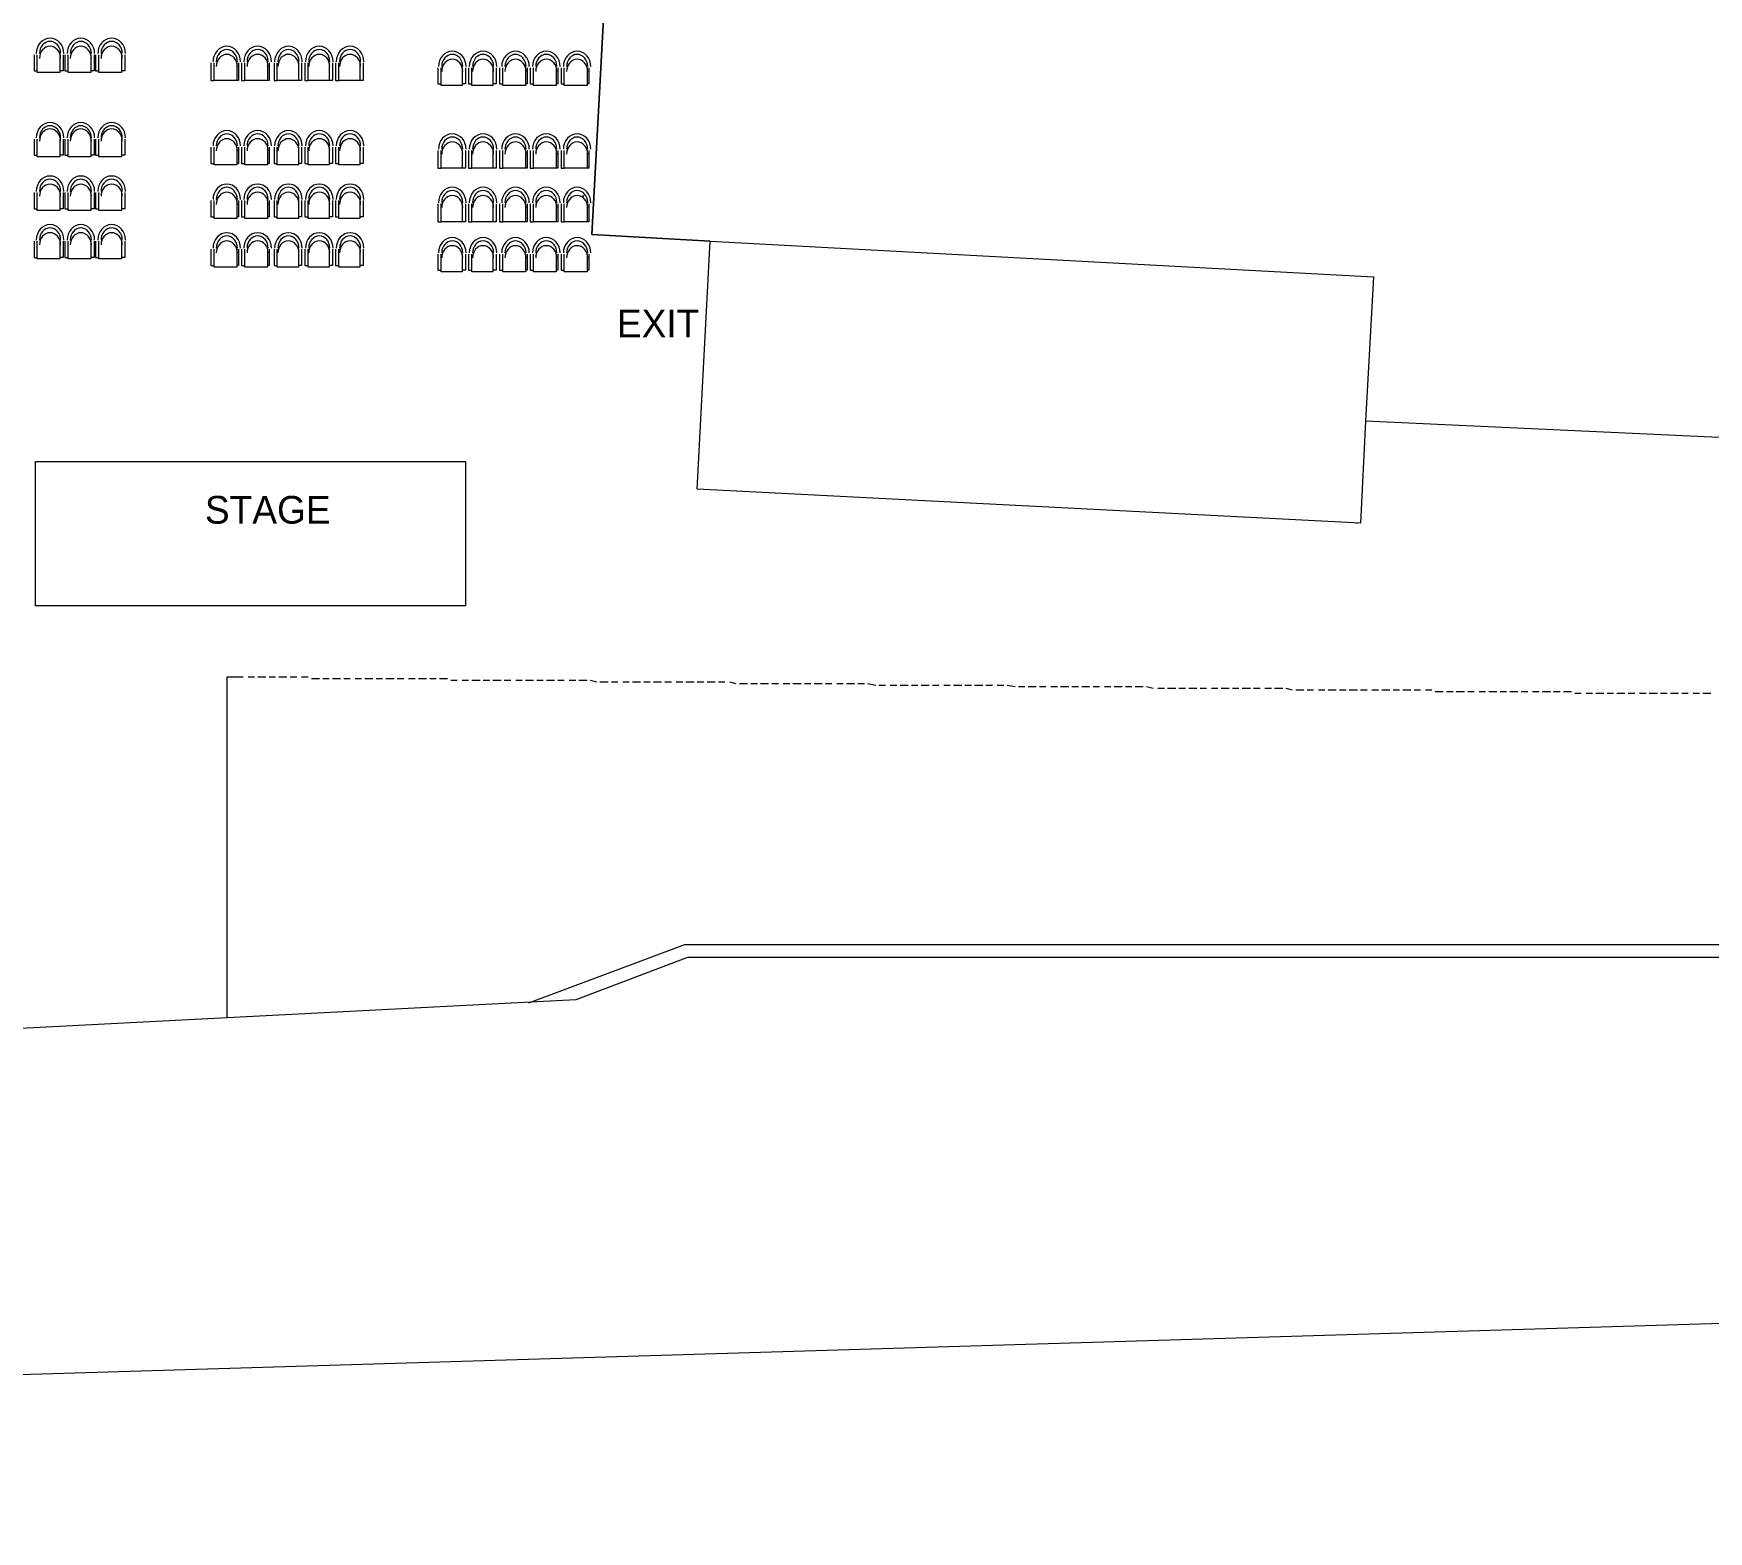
# Model space of a CAD drawing. Header units: inches. Extents: x 1969 to 240164, y 1364 to 46451.
# Drawn here: x 32435 to 35956, y 15118 to 18268 of the extents above; entities that cross this region are included whole.
import ezdxf

# ---------------------------------------------------------------- set-up
doc = ezdxf.new("R2010")
doc.units = ezdxf.units.IN
doc.header["$MEASUREMENT"] = 0
for name, color, linetype in [('PDF_0', 7, 'Continuous'), ('PDF_BOUNDARY', 7, 'Continuous'), ('PDF_earth cutting area', 7, 'Continuous'), ('PDF_HAT', 7, 'Continuous'), ('PDF_Lines', 7, 'Continuous'), ('PDF_RETAINING WALL', 7, 'Continuous'), ('PDF_ROAD', 7, 'Continuous'), ('PDF_TEXT', 7, 'Continuous'), ('PDF_TEXT2', 7, 'Continuous'), ('PDF_TXT', 7, 'Continuous')]:
    doc.layers.add(name, color=color, linetype=linetype)
doc.styles.add('PDF Century Gothic', font='GOTHIC.TTF')

msp = doc.modelspace()

# ---------------------------------------------------------------- linework, layer by layer
at = {"layer": 'PDF_0', "lineweight": 0}
for points in [[(32436.2, 18223), (32436.2, 18188.9), (32443, 18188.9)], [(32490.7, 18223), (32490.7, 18185.5), (32443, 18185.5), (32443, 18223)], [(32497.5, 18223), (32497.5, 18188.9), (32490.7, 18188.9)], [(32500.9, 18223), (32500.9, 18188.9), (32507.8, 18188.9)], [(32555.5, 18223), (32555.5, 18185.5), (32507.8, 18185.5), (32507.8, 18223)], [(32562.3, 18223), (32562.3, 18188.9), (32555.5, 18188.9)], [(32565.7, 18223), (32565.7, 18188.9), (32572.5, 18188.9)], [(32620.2, 18223), (32620.2, 18185.5), (32572.5, 18185.5), (32572.5, 18223)], [(32627.1, 18223), (32627.1, 18188.9), (32620.2, 18188.9)], [(32807.7, 18206), (32807.7, 18168.5), (32814.5, 18168.5)], [(32862.3, 18206), (32862.3, 18168.5), (32814.5, 18168.5), (32814.5, 18206)], [(32865.7, 18206), (32865.7, 18168.5), (32862.3, 18168.5)], [(32872.5, 18206), (32872.5, 18168.5), (32879.3, 18168.5)], [(32927, 18206), (32927, 18168.5), (32879.3, 18168.5), (32879.3, 18206)], [(32930.4, 18206), (32930.4, 18168.5), (32927, 18168.5)], [(32940.7, 18206), (32940.7, 18168.5), (32947.5, 18168.5)], [(32991.8, 18206), (32991.8, 18168.5), (32947.5, 18168.5), (32947.5, 18206)], [(32998.6, 18206), (32998.6, 18168.5), (32991.8, 18168.5)], [(33005.4, 18206), (33005.4, 18168.5), (33012.2, 18168.5)], [(33056.6, 18206), (33056.6, 18168.5), (33012.2, 18168.5), (33012.2, 18206)], [(33063.4, 18206), (33063.4, 18168.5), (33056.6, 18168.5)], [(33070.2, 18206), (33070.2, 18168.5), (33077, 18168.5)], [(33121.3, 18206), (33121.3, 18168.5), (33077, 18168.5), (33077, 18206)], [(33128.1, 18206), (33128.1, 18168.5), (33121.3, 18168.5)], [(33284.9, 18195.8), (33284.9, 18161.7), (33291.8, 18161.7)], [(33336.1, 18195.8), (33336.1, 18158.3), (33291.8, 18158.3), (33291.8, 18195.8)], [(33342.9, 18195.8), (33342.9, 18161.7), (33336.1, 18161.7)], [(33349.7, 18195.8), (33349.7, 18161.7), (33356.5, 18161.7)], [(33400.8, 18195.8), (33400.8, 18158.3), (33356.5, 18158.3), (33356.5, 18195.8)], [(33407.7, 18195.8), (33407.7, 18161.7), (33400.8, 18161.7)], [(33414.5, 18195.8), (33414.5, 18161.7), (33421.3, 18161.7)], [(33469, 18195.8), (33469, 18158.3), (33421.3, 18158.3), (33421.3, 18195.8)], [(33472.4, 18195.8), (33472.4, 18161.7), (33469, 18161.7)], [(33479.2, 18195.8), (33479.2, 18161.7), (33486.1, 18161.7)], [(33533.8, 18195.8), (33533.8, 18158.3), (33486.1, 18158.3), (33486.1, 18195.8)], [(33537.2, 18195.8), (33537.2, 18161.7), (33533.8, 18161.7)], [(33544, 18195.8), (33544, 18161.7), (33550.8, 18161.7)], [(33598.5, 18195.8), (33598.5, 18158.3), (33550.8, 18158.3), (33550.8, 18195.8)], [(33602, 18195.8), (33602, 18161.7), (33598.5, 18161.7)], [(32436.2, 18045.8), (32436.2, 18011.7), (32443, 18011.7)], [(32490.7, 18045.8), (32490.7, 18008.3), (32443, 18008.3), (32443, 18045.8)], [(32497.5, 18045.8), (32497.5, 18011.7), (32490.7, 18011.7)], [(32500.9, 18045.8), (32500.9, 18011.7), (32507.8, 18011.7)], [(32555.5, 18045.8), (32555.5, 18008.3), (32507.8, 18008.3), (32507.8, 18045.8)], [(32562.3, 18045.8), (32562.3, 18011.7), (32555.5, 18011.7)], [(32565.7, 18045.8), (32565.7, 18011.7), (32572.5, 18011.7)], [(32620.2, 18045.8), (32620.2, 18008.3), (32572.5, 18008.3), (32572.5, 18045.8)], [(32627.1, 18045.8), (32627.1, 18011.7), (32620.2, 18011.7)], [(32807.7, 18028.7), (32807.7, 17994.6), (32814.5, 17994.6)], [(32862.3, 18028.7), (32862.3, 17991.2), (32814.5, 17991.2), (32814.5, 18028.7)], [(32865.7, 18028.7), (32865.7, 17994.6), (32862.3, 17994.6)], [(32872.5, 18028.7), (32872.5, 17994.6), (32879.3, 17994.6)], [(32927, 18028.7), (32927, 17991.2), (32879.3, 17991.2), (32879.3, 18028.7)], [(32930.4, 18028.7), (32930.4, 17994.6), (32927, 17994.6)], [(32940.7, 18028.7), (32940.7, 17994.6), (32947.5, 17994.6)], [(32991.8, 18028.7), (32991.8, 17991.2), (32947.5, 17991.2), (32947.5, 18028.7)], [(32998.6, 18028.7), (32998.6, 17994.6), (32991.8, 17994.6)], [(33005.4, 18028.7), (33005.4, 17994.6), (33012.2, 17994.6)], [(33056.6, 18028.7), (33056.6, 17991.2), (33012.2, 17991.2), (33012.2, 18028.7)], [(33063.4, 18028.7), (33063.4, 17994.6), (33056.6, 17994.6)], [(33070.2, 18028.7), (33070.2, 17994.6), (33077, 17994.6)], [(33121.3, 18028.7), (33121.3, 17991.2), (33077, 17991.2), (33077, 18028.7)], [(33128.1, 18028.7), (33128.1, 17994.6), (33121.3, 17994.6)], [(33284.9, 18021.9), (33284.9, 17984.4), (33291.8, 17984.4)], [(33336.1, 18021.9), (33336.1, 17984.4), (33291.8, 17984.4), (33291.8, 18021.9)], [(33342.9, 18021.9), (33342.9, 17984.4), (33336.1, 17984.4)], [(33349.7, 18021.9), (33349.7, 17984.4), (33356.5, 17984.4)], [(33400.8, 18021.9), (33400.8, 17984.4), (33356.5, 17984.4), (33356.5, 18021.9)], [(33407.7, 18021.9), (33407.7, 17984.4), (33400.8, 17984.4)], [(33414.5, 18021.9), (33414.5, 17984.4), (33421.3, 17984.4)], [(33469, 18021.9), (33469, 17984.4), (33421.3, 17984.4), (33421.3, 18021.9)], [(33472.4, 18021.9), (33472.4, 17984.4), (33469, 17984.4)], [(33479.2, 18021.9), (33479.2, 17984.4), (33486.1, 17984.4)], [(33533.8, 18021.9), (33533.8, 17984.4), (33486.1, 17984.4), (33486.1, 18021.9)], [(33537.2, 18021.9), (33537.2, 17984.4), (33533.8, 17984.4)], [(33544, 18021.9), (33544, 17984.4), (33550.8, 17984.4)], [(33598.5, 18021.9), (33598.5, 17984.4), (33550.8, 17984.4), (33550.8, 18021.9)], [(33602, 18021.9), (33602, 17984.4), (33598.5, 17984.4)], [(32436.2, 17933.3), (32436.2, 17899.2), (32443, 17899.2)], [(32490.7, 17933.3), (32490.7, 17895.8), (32443, 17895.8), (32443, 17933.3)], [(32497.5, 17933.3), (32497.5, 17899.2), (32490.7, 17899.2)], [(32500.9, 17933.3), (32500.9, 17899.2), (32507.8, 17899.2)], [(32555.5, 17933.3), (32555.5, 17895.8), (32507.8, 17895.8), (32507.8, 17933.3)], [(32562.3, 17933.3), (32562.3, 17899.2), (32555.5, 17899.2)], [(32565.7, 17933.3), (32565.7, 17899.2), (32572.5, 17899.2)], [(32620.2, 17933.3), (32620.2, 17895.8), (32572.5, 17895.8), (32572.5, 17933.3)], [(32627.1, 17933.3), (32627.1, 17899.2), (32620.2, 17899.2)], [(32807.7, 17916.2), (32807.7, 17882.2), (32814.5, 17882.2)], [(32862.3, 17916.2), (32862.3, 17878.7), (32814.5, 17878.7), (32814.5, 17916.2)], [(32865.7, 17916.2), (32865.7, 17882.2), (32862.3, 17882.2)], [(32872.5, 17916.2), (32872.5, 17882.2), (32879.3, 17882.2)], [(32927, 17916.2), (32927, 17878.7), (32879.3, 17878.7), (32879.3, 17916.2)], [(32930.4, 17916.2), (32930.4, 17882.2), (32927, 17882.2)], [(32940.7, 17916.2), (32940.7, 17882.2), (32947.5, 17882.2)], [(32991.8, 17916.2), (32991.8, 17878.7), (32947.5, 17878.7), (32947.5, 17916.2)], [(32998.6, 17916.2), (32998.6, 17882.2), (32991.8, 17882.2)], [(33005.4, 17916.2), (33005.4, 17882.2), (33012.2, 17882.2)], [(33056.6, 17916.2), (33056.6, 17878.7), (33012.2, 17878.7), (33012.2, 17916.2)], [(33063.4, 17916.2), (33063.4, 17882.2), (33056.6, 17882.2)], [(33070.2, 17916.2), (33070.2, 17882.2), (33077, 17882.2)], [(33121.3, 17916.2), (33121.3, 17878.7), (33077, 17878.7), (33077, 17916.2)], [(33128.1, 17916.2), (33128.1, 17882.2), (33121.3, 17882.2)], [(33284.9, 17909.4), (33284.9, 17871.9), (33291.8, 17871.9)], [(33336.1, 17909.4), (33336.1, 17871.9), (33291.8, 17871.9), (33291.8, 17909.4)], [(33342.9, 17909.4), (33342.9, 17871.9), (33336.1, 17871.9)], [(33349.7, 17909.4), (33349.7, 17871.9), (33356.5, 17871.9)], [(33400.8, 17909.4), (33400.8, 17871.9), (33356.5, 17871.9), (33356.5, 17909.4)], [(33407.7, 17909.4), (33407.7, 17871.9), (33400.8, 17871.9)], [(33414.5, 17909.4), (33414.5, 17871.9), (33421.3, 17871.9)], [(33469, 17909.4), (33469, 17871.9), (33421.3, 17871.9), (33421.3, 17909.4)], [(33472.4, 17909.4), (33472.4, 17871.9), (33469, 17871.9)], [(33479.2, 17909.4), (33479.2, 17871.9), (33486.1, 17871.9)], [(33533.8, 17909.4), (33533.8, 17871.9), (33486.1, 17871.9), (33486.1, 17909.4)], [(33537.2, 17909.4), (33537.2, 17871.9), (33533.8, 17871.9)], [(33544, 17909.4), (33544, 17871.9), (33550.8, 17871.9)], [(33598.5, 17909.4), (33598.5, 17871.9), (33550.8, 17871.9), (33550.8, 17909.4)], [(33602, 17909.4), (33602, 17871.9), (33598.5, 17871.9)], [(32436.2, 17831), (32436.2, 17796.9), (32443, 17796.9)], [(32490.7, 17831), (32490.7, 17793.5), (32443, 17793.5), (32443, 17831)], [(32497.5, 17831), (32497.5, 17796.9), (32490.7, 17796.9)], [(32500.9, 17831), (32500.9, 17796.9), (32507.8, 17796.9)], [(32555.5, 17831), (32555.5, 17793.5), (32507.8, 17793.5), (32507.8, 17831)], [(32562.3, 17831), (32562.3, 17796.9), (32555.5, 17796.9)], [(32565.7, 17831), (32565.7, 17796.9), (32572.5, 17796.9)], [(32620.2, 17831), (32620.2, 17793.5), (32572.5, 17793.5), (32572.5, 17831)], [(32627.1, 17831), (32627.1, 17796.9), (32620.2, 17796.9)], [(32807.7, 17814), (32807.7, 17779.9), (32814.5, 17779.9)], [(32862.3, 17814), (32862.3, 17776.5), (32814.5, 17776.5), (32814.5, 17814)], [(32865.7, 17814), (32865.7, 17779.9), (32862.3, 17779.9)], [(32872.5, 17814), (32872.5, 17779.9), (32879.3, 17779.9)], [(32927, 17814), (32927, 17776.5), (32879.3, 17776.5), (32879.3, 17814)], [(32930.4, 17814), (32930.4, 17779.9), (32927, 17779.9)], [(32940.7, 17814), (32940.7, 17779.9), (32947.5, 17779.9)], [(32991.8, 17814), (32991.8, 17776.5), (32947.5, 17776.5), (32947.5, 17814)], [(32998.6, 17814), (32998.6, 17779.9), (32991.8, 17779.9)], [(33005.4, 17814), (33005.4, 17779.9), (33012.2, 17779.9)], [(33056.6, 17814), (33056.6, 17776.5), (33012.2, 17776.5), (33012.2, 17814)], [(33063.4, 17814), (33063.4, 17779.9), (33056.6, 17779.9)], [(33070.2, 17814), (33070.2, 17779.9), (33077, 17779.9)], [(33121.3, 17814), (33121.3, 17776.5), (33077, 17776.5), (33077, 17814)], [(33128.1, 17814), (33128.1, 17779.9), (33121.3, 17779.9)], [(33284.9, 17803.8), (33284.9, 17769.7), (33291.8, 17769.7)], [(33336.1, 17803.8), (33336.1, 17766.3), (33291.8, 17766.3), (33291.8, 17803.8)], [(33342.9, 17803.8), (33342.9, 17769.7), (33336.1, 17769.7)], [(33349.7, 17803.8), (33349.7, 17769.7), (33356.5, 17769.7)], [(33400.8, 17803.8), (33400.8, 17766.3), (33356.5, 17766.3), (33356.5, 17803.8)], [(33407.7, 17803.8), (33407.7, 17769.7), (33400.8, 17769.7)], [(33414.5, 17803.8), (33414.5, 17769.7), (33421.3, 17769.7)], [(33469, 17803.8), (33469, 17766.3), (33421.3, 17766.3), (33421.3, 17803.8)], [(33472.4, 17803.8), (33472.4, 17769.7), (33469, 17769.7)], [(33479.2, 17803.8), (33479.2, 17769.7), (33486.1, 17769.7)], [(33533.8, 17803.8), (33533.8, 17766.3), (33486.1, 17766.3), (33486.1, 17803.8)], [(33537.2, 17803.8), (33537.2, 17769.7), (33533.8, 17769.7)], [(33544, 17803.8), (33544, 17769.7), (33550.8, 17769.7)], [(33598.5, 17803.8), (33598.5, 17766.3), (33550.8, 17766.3), (33550.8, 17803.8)], [(33602, 17803.8), (33602, 17769.7), (33598.5, 17769.7)]]:
    msp.add_lwpolyline(points, dxfattribs=at)
msp.add_lwpolyline([(32439.6, 17367.4), (33342.9, 17367.4), (33342.9, 17064.1), (32439.6, 17064.1)], close=True, dxfattribs=at)
for points in [[(32469.9, 18257.8), (32453.9, 18257.8), (32440.9, 18243.3), (32440.9, 18225.4)], [(32469.9, 18251), (32457.6, 18251), (32447.7, 18239.5), (32447.7, 18225.4)], [(32469.9, 18240.8), (32457.6, 18240.8), (32447.7, 18229.3), (32447.7, 18215.2)], [(32498.8, 18225.4), (32498.8, 18243.3), (32485.9, 18257.8), (32469.9, 18257.8)], [(32492, 18225.4), (32492, 18239.5), (32482.1, 18251), (32469.9, 18251)], [(32492, 18215.2), (32492, 18229.3), (32482.1, 18240.8), (32469.9, 18240.8)], [(32534.6, 18257.8), (32518.6, 18257.8), (32505.7, 18243.3), (32505.7, 18225.4)], [(32534.6, 18251), (32522.4, 18251), (32512.5, 18239.5), (32512.5, 18225.4)], [(32534.6, 18240.8), (32522.4, 18240.8), (32512.5, 18229.3), (32512.5, 18215.2)], [(32563.6, 18225.4), (32563.6, 18243.3), (32550.6, 18257.8), (32534.6, 18257.8)], [(32556.8, 18225.4), (32556.8, 18239.5), (32546.9, 18251), (32534.6, 18251)], [(32556.8, 18215.2), (32556.8, 18229.3), (32546.9, 18240.8), (32534.6, 18240.8)], [(32599.4, 18257.8), (32583.4, 18257.8), (32570.4, 18243.3), (32570.4, 18225.4)], [(32599.4, 18251), (32587.2, 18251), (32577.2, 18239.5), (32577.2, 18225.4)], [(32599.4, 18240.8), (32587.2, 18240.8), (32577.2, 18229.3), (32577.2, 18215.2)], [(32628.4, 18225.4), (32628.4, 18243.3), (32615.4, 18257.8), (32599.4, 18257.8)], [(32621.6, 18225.4), (32621.6, 18239.5), (32611.6, 18251), (32599.4, 18251)], [(32621.6, 18215.2), (32621.6, 18229.3), (32611.6, 18240.8), (32599.4, 18240.8)], [(32841.4, 18240.8), (32825.4, 18240.8), (32812.5, 18226.3), (32812.5, 18208.4)], [(32870.4, 18208.4), (32870.4, 18226.3), (32857.4, 18240.8), (32841.4, 18240.8)], [(32906.2, 18240.8), (32890.2, 18240.8), (32877.2, 18226.3), (32877.2, 18208.4)], [(32935.2, 18208.4), (32935.2, 18226.3), (32922.2, 18240.8), (32906.2, 18240.8)], [(32971, 18240.8), (32955, 18240.8), (32942, 18226.3), (32942, 18208.4)], [(32999.9, 18208.4), (32999.9, 18226.3), (32987, 18240.8), (32971, 18240.8)], [(33035.7, 18240.8), (33019.7, 18240.8), (33006.8, 18226.3), (33006.8, 18208.4)], [(33064.7, 18208.4), (33064.7, 18226.3), (33051.7, 18240.8), (33035.7, 18240.8)], [(33100.5, 18240.8), (33084.5, 18240.8), (33071.5, 18226.3), (33071.5, 18208.4)], [(33129.5, 18208.4), (33129.5, 18226.3), (33116.5, 18240.8), (33100.5, 18240.8)], [(32841.4, 18233.9), (32829.2, 18233.9), (32819.3, 18222.5), (32819.3, 18208.4)], [(32841.4, 18223.7), (32829.2, 18223.7), (32819.3, 18212.3), (32819.3, 18198.1)], [(32863.6, 18208.4), (32863.6, 18222.5), (32853.7, 18233.9), (32841.4, 18233.9)], [(32863.6, 18198.1), (32863.6, 18212.3), (32853.7, 18223.7), (32841.4, 18223.7)], [(32906.2, 18233.9), (32894, 18233.9), (32884, 18222.5), (32884, 18208.4)], [(32906.2, 18223.7), (32894, 18223.7), (32884, 18212.3), (32884, 18198.1)], [(32928.4, 18208.4), (32928.4, 18222.5), (32918.4, 18233.9), (32906.2, 18233.9)], [(32928.4, 18198.1), (32928.4, 18212.3), (32918.4, 18223.7), (32906.2, 18223.7)], [(32971, 18233.9), (32958.7, 18233.9), (32948.8, 18222.5), (32948.8, 18208.4)], [(32971, 18223.7), (32958.7, 18223.7), (32948.8, 18212.3), (32948.8, 18198.1)], [(32993.1, 18208.4), (32993.1, 18222.5), (32983.2, 18233.9), (32971, 18233.9)], [(32993.1, 18198.1), (32993.1, 18212.3), (32983.2, 18223.7), (32971, 18223.7)], [(33035.7, 18233.9), (33023.5, 18233.9), (33013.6, 18222.5), (33013.6, 18208.4)], [(33035.7, 18223.7), (33023.5, 18223.7), (33013.6, 18212.3), (33013.6, 18198.1)], [(33057.9, 18208.4), (33057.9, 18222.5), (33048, 18233.9), (33035.7, 18233.9)], [(33057.9, 18198.1), (33057.9, 18212.3), (33048, 18223.7), (33035.7, 18223.7)], [(33100.5, 18233.9), (33088.3, 18233.9), (33078.3, 18222.5), (33078.3, 18208.4)], [(33100.5, 18223.7), (33088.3, 18223.7), (33078.3, 18212.3), (33078.3, 18198.1)], [(33122.7, 18208.4), (33122.7, 18222.5), (33112.7, 18233.9), (33100.5, 18233.9)], [(33122.7, 18198.1), (33122.7, 18212.3), (33112.7, 18223.7), (33100.5, 18223.7)], [(33315.3, 18230.5), (33299.3, 18230.5), (33286.3, 18216), (33286.3, 18198.1)], [(33315.3, 18223.7), (33303, 18223.7), (33293.1, 18212.3), (33293.1, 18198.1)], [(33315.3, 18213.5), (33303, 18213.5), (33293.1, 18202), (33293.1, 18187.9)], [(33344.2, 18198.1), (33344.2, 18216), (33331.3, 18230.5), (33315.3, 18230.5)], [(33337.4, 18198.1), (33337.4, 18212.3), (33327.5, 18223.7), (33315.3, 18223.7)], [(33337.4, 18187.9), (33337.4, 18202), (33327.5, 18213.5), (33315.3, 18213.5)], [(33380, 18230.5), (33364, 18230.5), (33351.1, 18216), (33351.1, 18198.1)], [(33380, 18223.7), (33367.8, 18223.7), (33357.9, 18212.3), (33357.9, 18198.1)], [(33380, 18213.5), (33367.8, 18213.5), (33357.9, 18202), (33357.9, 18187.9)], [(33409, 18198.1), (33409, 18216), (33396, 18230.5), (33380, 18230.5)], [(33402.2, 18198.1), (33402.2, 18212.3), (33392.3, 18223.7), (33380, 18223.7)], [(33402.2, 18187.9), (33402.2, 18202), (33392.3, 18213.5), (33380, 18213.5)], [(33448.2, 18230.5), (33432.2, 18230.5), (33419.2, 18216), (33419.2, 18198.1)], [(33448.2, 18223.7), (33436, 18223.7), (33426, 18212.3), (33426, 18198.1)], [(33448.2, 18213.5), (33436, 18213.5), (33426, 18202), (33426, 18187.9)], [(33477.2, 18198.1), (33477.2, 18216), (33464.2, 18230.5), (33448.2, 18230.5)], [(33470.4, 18198.1), (33470.4, 18212.3), (33460.4, 18223.7), (33448.2, 18223.7)], [(33470.4, 18187.9), (33470.4, 18202), (33460.4, 18213.5), (33448.2, 18213.5)], [(33513, 18230.5), (33497, 18230.5), (33484, 18216), (33484, 18198.1)], [(33513, 18223.7), (33500.7, 18223.7), (33490.8, 18212.3), (33490.8, 18198.1)], [(33513, 18213.5), (33500.7, 18213.5), (33490.8, 18202), (33490.8, 18187.9)], [(33541.9, 18198.1), (33541.9, 18216), (33529, 18230.5), (33513, 18230.5)], [(33535.1, 18198.1), (33535.1, 18212.3), (33525.2, 18223.7), (33513, 18223.7)], [(33535.1, 18187.9), (33535.1, 18202), (33525.2, 18213.5), (33513, 18213.5)], [(33577.7, 18230.5), (33561.7, 18230.5), (33548.8, 18216), (33548.8, 18198.1)], [(33577.7, 18223.7), (33565.5, 18223.7), (33555.6, 18212.3), (33555.6, 18198.1)], [(33577.7, 18213.5), (33565.5, 18213.5), (33555.6, 18202), (33555.6, 18187.9)], [(33606.7, 18198.1), (33606.7, 18216), (33593.7, 18230.5), (33577.7, 18230.5)], [(33599.9, 18198.1), (33599.9, 18212.3), (33590, 18223.7), (33577.7, 18223.7)], [(33599.9, 18187.9), (33599.9, 18202), (33590, 18213.5), (33577.7, 18213.5)], [(32469.9, 18080.5), (32453.9, 18080.5), (32440.9, 18066), (32440.9, 18048.2)], [(32469.9, 18073.7), (32457.6, 18073.7), (32447.7, 18062.3), (32447.7, 18048.2)], [(32469.9, 18066.9), (32457.6, 18066.9), (32447.7, 18055.5), (32447.7, 18041.3)], [(32498.8, 18048.2), (32498.8, 18066), (32485.9, 18080.5), (32469.9, 18080.5)], [(32492, 18048.2), (32492, 18062.3), (32482.1, 18073.7), (32469.9, 18073.7)], [(32492, 18041.3), (32492, 18055.5), (32482.1, 18066.9), (32469.9, 18066.9)], [(32534.6, 18080.5), (32518.6, 18080.5), (32505.7, 18066), (32505.7, 18048.2)], [(32534.6, 18073.7), (32522.4, 18073.7), (32512.5, 18062.3), (32512.5, 18048.2)], [(32534.6, 18066.9), (32522.4, 18066.9), (32512.5, 18055.5), (32512.5, 18041.3)], [(32563.6, 18048.2), (32563.6, 18066), (32550.6, 18080.5), (32534.6, 18080.5)], [(32556.8, 18048.2), (32556.8, 18062.3), (32546.9, 18073.7), (32534.6, 18073.7)], [(32556.8, 18041.3), (32556.8, 18055.5), (32546.9, 18066.9), (32534.6, 18066.9)], [(32599.4, 18080.5), (32583.4, 18080.5), (32570.4, 18066), (32570.4, 18048.2)], [(32599.4, 18073.7), (32587.2, 18073.7), (32577.2, 18062.3), (32577.2, 18048.2)], [(32599.4, 18066.9), (32587.2, 18066.9), (32577.2, 18055.5), (32577.2, 18041.3)], [(32628.4, 18048.2), (32628.4, 18066), (32615.4, 18080.5), (32599.4, 18080.5)], [(32621.6, 18048.2), (32621.6, 18062.3), (32611.6, 18073.7), (32599.4, 18073.7)], [(32621.6, 18041.3), (32621.6, 18055.5), (32611.6, 18066.9), (32599.4, 18066.9)], [(32841.4, 18063.5), (32825.4, 18063.5), (32812.5, 18049), (32812.5, 18031.1)], [(32870.4, 18031.1), (32870.4, 18049), (32857.4, 18063.5), (32841.4, 18063.5)], [(32906.2, 18063.5), (32890.2, 18063.5), (32877.2, 18049), (32877.2, 18031.1)], [(32935.2, 18031.1), (32935.2, 18049), (32922.2, 18063.5), (32906.2, 18063.5)], [(32971, 18063.5), (32955, 18063.5), (32942, 18049), (32942, 18031.1)], [(32999.9, 18031.1), (32999.9, 18049), (32987, 18063.5), (32971, 18063.5)], [(33035.7, 18063.5), (33019.7, 18063.5), (33006.8, 18049), (33006.8, 18031.1)], [(33064.7, 18031.1), (33064.7, 18049), (33051.7, 18063.5), (33035.7, 18063.5)], [(33100.5, 18063.5), (33084.5, 18063.5), (33071.5, 18049), (33071.5, 18031.1)], [(33129.5, 18031.1), (33129.5, 18049), (33116.5, 18063.5), (33100.5, 18063.5)], [(32841.4, 18056.7), (32829.2, 18056.7), (32819.3, 18045.2), (32819.3, 18031.1)], [(32841.4, 18046.4), (32829.2, 18046.4), (32819.3, 18035), (32819.3, 18020.9)], [(32863.6, 18031.1), (32863.6, 18045.2), (32853.7, 18056.7), (32841.4, 18056.7)], [(32863.6, 18020.9), (32863.6, 18035), (32853.7, 18046.4), (32841.4, 18046.4)], [(32906.2, 18056.7), (32894, 18056.7), (32884, 18045.2), (32884, 18031.1)], [(32906.2, 18046.4), (32894, 18046.4), (32884, 18035), (32884, 18020.9)], [(32928.4, 18031.1), (32928.4, 18045.2), (32918.4, 18056.7), (32906.2, 18056.7)], [(32928.4, 18020.9), (32928.4, 18035), (32918.4, 18046.4), (32906.2, 18046.4)], [(32971, 18056.7), (32958.7, 18056.7), (32948.8, 18045.2), (32948.8, 18031.1)], [(32971, 18046.4), (32958.7, 18046.4), (32948.8, 18035), (32948.8, 18020.9)], [(32993.1, 18031.1), (32993.1, 18045.2), (32983.2, 18056.7), (32971, 18056.7)], [(32993.1, 18020.9), (32993.1, 18035), (32983.2, 18046.4), (32971, 18046.4)], [(33035.7, 18056.7), (33023.5, 18056.7), (33013.6, 18045.2), (33013.6, 18031.1)], [(33035.7, 18046.4), (33023.5, 18046.4), (33013.6, 18035), (33013.6, 18020.9)], [(33057.9, 18031.1), (33057.9, 18045.2), (33048, 18056.7), (33035.7, 18056.7)], [(33057.9, 18020.9), (33057.9, 18035), (33048, 18046.4), (33035.7, 18046.4)], [(33100.5, 18056.7), (33088.3, 18056.7), (33078.3, 18045.2), (33078.3, 18031.1)], [(33100.5, 18046.4), (33088.3, 18046.4), (33078.3, 18035), (33078.3, 18020.9)], [(33122.7, 18031.1), (33122.7, 18045.2), (33112.7, 18056.7), (33100.5, 18056.7)], [(33122.7, 18020.9), (33122.7, 18035), (33112.7, 18046.4), (33100.5, 18046.4)], [(33315.3, 18056.7), (33299.3, 18056.7), (33286.3, 18042.2), (33286.3, 18024.3)], [(33315.3, 18049.9), (33303, 18049.9), (33293.1, 18038.4), (33293.1, 18024.3)], [(33315.3, 18039.6), (33303, 18039.6), (33293.1, 18028.2), (33293.1, 18014.1)], [(33344.2, 18024.3), (33344.2, 18042.2), (33331.3, 18056.7), (33315.3, 18056.7)], [(33337.4, 18024.3), (33337.4, 18038.4), (33327.5, 18049.9), (33315.3, 18049.9)], [(33337.4, 18014.1), (33337.4, 18028.2), (33327.5, 18039.6), (33315.3, 18039.6)], [(33380, 18056.7), (33364, 18056.7), (33351.1, 18042.2), (33351.1, 18024.3)], [(33380, 18049.9), (33367.8, 18049.9), (33357.9, 18038.4), (33357.9, 18024.3)], [(33380, 18039.6), (33367.8, 18039.6), (33357.9, 18028.2), (33357.9, 18014.1)], [(33409, 18024.3), (33409, 18042.2), (33396, 18056.7), (33380, 18056.7)], [(33402.2, 18024.3), (33402.2, 18038.4), (33392.3, 18049.9), (33380, 18049.9)], [(33402.2, 18014.1), (33402.2, 18028.2), (33392.3, 18039.6), (33380, 18039.6)], [(33448.2, 18056.7), (33432.2, 18056.7), (33419.2, 18042.2), (33419.2, 18024.3)], [(33448.2, 18049.9), (33436, 18049.9), (33426, 18038.4), (33426, 18024.3)], [(33448.2, 18039.6), (33436, 18039.6), (33426, 18028.2), (33426, 18014.1)], [(33477.2, 18024.3), (33477.2, 18042.2), (33464.2, 18056.7), (33448.2, 18056.7)], [(33470.4, 18024.3), (33470.4, 18038.4), (33460.4, 18049.9), (33448.2, 18049.9)], [(33470.4, 18014.1), (33470.4, 18028.2), (33460.4, 18039.6), (33448.2, 18039.6)], [(33513, 18056.7), (33497, 18056.7), (33484, 18042.2), (33484, 18024.3)], [(33513, 18049.9), (33500.7, 18049.9), (33490.8, 18038.4), (33490.8, 18024.3)], [(33513, 18039.6), (33500.7, 18039.6), (33490.8, 18028.2), (33490.8, 18014.1)], [(33541.9, 18024.3), (33541.9, 18042.2), (33529, 18056.7), (33513, 18056.7)], [(33535.1, 18024.3), (33535.1, 18038.4), (33525.2, 18049.9), (33513, 18049.9)], [(33535.1, 18014.1), (33535.1, 18028.2), (33525.2, 18039.6), (33513, 18039.6)], [(33577.7, 18056.7), (33561.7, 18056.7), (33548.8, 18042.2), (33548.8, 18024.3)], [(33577.7, 18049.9), (33565.5, 18049.9), (33555.6, 18038.4), (33555.6, 18024.3)], [(33577.7, 18039.6), (33565.5, 18039.6), (33555.6, 18028.2), (33555.6, 18014.1)], [(33606.7, 18024.3), (33606.7, 18042.2), (33593.7, 18056.7), (33577.7, 18056.7)], [(33599.9, 18024.3), (33599.9, 18038.4), (33590, 18049.9), (33577.7, 18049.9)], [(33599.9, 18014.1), (33599.9, 18028.2), (33590, 18039.6), (33577.7, 18039.6)], [(32469.9, 17968), (32453.9, 17968), (32440.9, 17953.5), (32440.9, 17935.7)], [(32469.9, 17961.2), (32457.6, 17961.2), (32447.7, 17949.8), (32447.7, 17935.7)], [(32498.8, 17935.7), (32498.8, 17953.5), (32485.9, 17968), (32469.9, 17968)], [(32492, 17935.7), (32492, 17949.8), (32482.1, 17961.2), (32469.9, 17961.2)], [(32534.6, 17968), (32518.6, 17968), (32505.7, 17953.5), (32505.7, 17935.7)], [(32534.6, 17961.2), (32522.4, 17961.2), (32512.5, 17949.8), (32512.5, 17935.7)], [(32563.6, 17935.7), (32563.6, 17953.5), (32550.6, 17968), (32534.6, 17968)], [(32556.8, 17935.7), (32556.8, 17949.8), (32546.9, 17961.2), (32534.6, 17961.2)], [(32599.4, 17968), (32583.4, 17968), (32570.4, 17953.5), (32570.4, 17935.7)], [(32599.4, 17961.2), (32587.2, 17961.2), (32577.2, 17949.8), (32577.2, 17935.7)], [(32628.4, 17935.7), (32628.4, 17953.5), (32615.4, 17968), (32599.4, 17968)], [(32621.6, 17935.7), (32621.6, 17949.8), (32611.6, 17961.2), (32599.4, 17961.2)], [(32469.9, 17951), (32457.6, 17951), (32447.7, 17939.6), (32447.7, 17925.4)], [(32492, 17925.4), (32492, 17939.6), (32482.1, 17951), (32469.9, 17951)], [(32534.6, 17951), (32522.4, 17951), (32512.5, 17939.6), (32512.5, 17925.4)], [(32556.8, 17925.4), (32556.8, 17939.6), (32546.9, 17951), (32534.6, 17951)], [(32599.4, 17951), (32587.2, 17951), (32577.2, 17939.6), (32577.2, 17925.4)], [(32621.6, 17925.4), (32621.6, 17939.6), (32611.6, 17951), (32599.4, 17951)], [(32841.4, 17951), (32825.4, 17951), (32812.5, 17936.5), (32812.5, 17918.6)], [(32841.4, 17944.2), (32829.2, 17944.2), (32819.3, 17932.7), (32819.3, 17918.6)], [(32841.4, 17934), (32829.2, 17934), (32819.3, 17922.5), (32819.3, 17908.4)], [(32870.4, 17918.6), (32870.4, 17936.5), (32857.4, 17951), (32841.4, 17951)], [(32863.6, 17918.6), (32863.6, 17932.7), (32853.7, 17944.2), (32841.4, 17944.2)], [(32863.6, 17908.4), (32863.6, 17922.5), (32853.7, 17934), (32841.4, 17934)], [(32906.2, 17951), (32890.2, 17951), (32877.2, 17936.5), (32877.2, 17918.6)], [(32906.2, 17944.2), (32894, 17944.2), (32884, 17932.7), (32884, 17918.6)], [(32906.2, 17934), (32894, 17934), (32884, 17922.5), (32884, 17908.4)], [(32935.2, 17918.6), (32935.2, 17936.5), (32922.2, 17951), (32906.2, 17951)], [(32928.4, 17918.6), (32928.4, 17932.7), (32918.4, 17944.2), (32906.2, 17944.2)], [(32928.4, 17908.4), (32928.4, 17922.5), (32918.4, 17934), (32906.2, 17934)], [(32971, 17951), (32955, 17951), (32942, 17936.5), (32942, 17918.6)], [(32971, 17944.2), (32958.7, 17944.2), (32948.8, 17932.7), (32948.8, 17918.6)], [(32971, 17934), (32958.7, 17934), (32948.8, 17922.5), (32948.8, 17908.4)], [(32999.9, 17918.6), (32999.9, 17936.5), (32987, 17951), (32971, 17951)], [(32993.1, 17918.6), (32993.1, 17932.7), (32983.2, 17944.2), (32971, 17944.2)], [(32993.1, 17908.4), (32993.1, 17922.5), (32983.2, 17934), (32971, 17934)], [(33035.7, 17951), (33019.7, 17951), (33006.8, 17936.5), (33006.8, 17918.6)], [(33035.7, 17944.2), (33023.5, 17944.2), (33013.6, 17932.7), (33013.6, 17918.6)], [(33035.7, 17934), (33023.5, 17934), (33013.6, 17922.5), (33013.6, 17908.4)], [(33064.7, 17918.6), (33064.7, 17936.5), (33051.7, 17951), (33035.7, 17951)], [(33057.9, 17918.6), (33057.9, 17932.7), (33048, 17944.2), (33035.7, 17944.2)], [(33057.9, 17908.4), (33057.9, 17922.5), (33048, 17934), (33035.7, 17934)], [(33100.5, 17951), (33084.5, 17951), (33071.5, 17936.5), (33071.5, 17918.6)], [(33100.5, 17944.2), (33088.3, 17944.2), (33078.3, 17932.7), (33078.3, 17918.6)], [(33100.5, 17934), (33088.3, 17934), (33078.3, 17922.5), (33078.3, 17908.4)], [(33129.5, 17918.6), (33129.5, 17936.5), (33116.5, 17951), (33100.5, 17951)], [(33122.7, 17918.6), (33122.7, 17932.7), (33112.7, 17944.2), (33100.5, 17944.2)], [(33122.7, 17908.4), (33122.7, 17922.5), (33112.7, 17934), (33100.5, 17934)], [(33315.3, 17944.2), (33299.3, 17944.2), (33286.3, 17929.7), (33286.3, 17911.8)], [(33315.3, 17937.4), (33303, 17937.4), (33293.1, 17925.9), (33293.1, 17911.8)], [(33315.3, 17927.1), (33303, 17927.1), (33293.1, 17915.7), (33293.1, 17901.6)], [(33344.2, 17911.8), (33344.2, 17929.7), (33331.3, 17944.2), (33315.3, 17944.2)], [(33337.4, 17911.8), (33337.4, 17925.9), (33327.5, 17937.4), (33315.3, 17937.4)], [(33337.4, 17901.6), (33337.4, 17915.7), (33327.5, 17927.1), (33315.3, 17927.1)], [(33380, 17944.2), (33364, 17944.2), (33351.1, 17929.7), (33351.1, 17911.8)], [(33380, 17937.4), (33367.8, 17937.4), (33357.9, 17925.9), (33357.9, 17911.8)], [(33380, 17927.1), (33367.8, 17927.1), (33357.9, 17915.7), (33357.9, 17901.6)], [(33409, 17911.8), (33409, 17929.7), (33396, 17944.2), (33380, 17944.2)], [(33402.2, 17911.8), (33402.2, 17925.9), (33392.3, 17937.4), (33380, 17937.4)], [(33402.2, 17901.6), (33402.2, 17915.7), (33392.3, 17927.1), (33380, 17927.1)], [(33448.2, 17944.2), (33432.2, 17944.2), (33419.2, 17929.7), (33419.2, 17911.8)], [(33448.2, 17937.4), (33436, 17937.4), (33426, 17925.9), (33426, 17911.8)], [(33448.2, 17927.1), (33436, 17927.1), (33426, 17915.7), (33426, 17901.6)], [(33477.2, 17911.8), (33477.2, 17929.7), (33464.2, 17944.2), (33448.2, 17944.2)], [(33470.4, 17911.8), (33470.4, 17925.9), (33460.4, 17937.4), (33448.2, 17937.4)], [(33470.4, 17901.6), (33470.4, 17915.7), (33460.4, 17927.1), (33448.2, 17927.1)], [(33513, 17944.2), (33497, 17944.2), (33484, 17929.7), (33484, 17911.8)], [(33513, 17937.4), (33500.7, 17937.4), (33490.8, 17925.9), (33490.8, 17911.8)], [(33513, 17927.1), (33500.7, 17927.1), (33490.8, 17915.7), (33490.8, 17901.6)], [(33541.9, 17911.8), (33541.9, 17929.7), (33529, 17944.2), (33513, 17944.2)], [(33535.1, 17911.8), (33535.1, 17925.9), (33525.2, 17937.4), (33513, 17937.4)], [(33535.1, 17901.6), (33535.1, 17915.7), (33525.2, 17927.1), (33513, 17927.1)], [(33577.7, 17944.2), (33561.7, 17944.2), (33548.8, 17929.7), (33548.8, 17911.8)], [(33577.7, 17937.4), (33565.5, 17937.4), (33555.6, 17925.9), (33555.6, 17911.8)], [(33577.7, 17927.1), (33565.5, 17927.1), (33555.6, 17915.7), (33555.6, 17901.6)], [(33606.7, 17911.8), (33606.7, 17929.7), (33593.7, 17944.2), (33577.7, 17944.2)], [(33599.9, 17911.8), (33599.9, 17925.9), (33590, 17937.4), (33577.7, 17937.4)], [(33599.9, 17901.6), (33599.9, 17915.7), (33590, 17927.1), (33577.7, 17927.1)], [(32469.9, 17865.8), (32453.9, 17865.8), (32440.9, 17851.3), (32440.9, 17833.4)], [(32469.9, 17859), (32457.6, 17859), (32447.7, 17847.5), (32447.7, 17833.4)], [(32498.8, 17833.4), (32498.8, 17851.3), (32485.9, 17865.8), (32469.9, 17865.8)], [(32492, 17833.4), (32492, 17847.5), (32482.1, 17859), (32469.9, 17859)], [(32534.6, 17865.8), (32518.6, 17865.8), (32505.7, 17851.3), (32505.7, 17833.4)], [(32534.6, 17859), (32522.4, 17859), (32512.5, 17847.5), (32512.5, 17833.4)], [(32563.6, 17833.4), (32563.6, 17851.3), (32550.6, 17865.8), (32534.6, 17865.8)], [(32556.8, 17833.4), (32556.8, 17847.5), (32546.9, 17859), (32534.6, 17859)], [(32599.4, 17865.8), (32583.4, 17865.8), (32570.4, 17851.3), (32570.4, 17833.4)], [(32599.4, 17859), (32587.2, 17859), (32577.2, 17847.5), (32577.2, 17833.4)], [(32628.4, 17833.4), (32628.4, 17851.3), (32615.4, 17865.8), (32599.4, 17865.8)], [(32621.6, 17833.4), (32621.6, 17847.5), (32611.6, 17859), (32599.4, 17859)], [(32469.9, 17848.7), (32457.6, 17848.7), (32447.7, 17837.3), (32447.7, 17823.2)], [(32492, 17823.2), (32492, 17837.3), (32482.1, 17848.7), (32469.9, 17848.7)], [(32534.6, 17848.7), (32522.4, 17848.7), (32512.5, 17837.3), (32512.5, 17823.2)], [(32556.8, 17823.2), (32556.8, 17837.3), (32546.9, 17848.7), (32534.6, 17848.7)], [(32599.4, 17848.7), (32587.2, 17848.7), (32577.2, 17837.3), (32577.2, 17823.2)], [(32621.6, 17823.2), (32621.6, 17837.3), (32611.6, 17848.7), (32599.4, 17848.7)], [(32841.4, 17848.7), (32825.4, 17848.7), (32812.5, 17834.2), (32812.5, 17816.4)], [(32841.4, 17841.9), (32829.2, 17841.9), (32819.3, 17830.5), (32819.3, 17816.4)], [(32841.4, 17831.7), (32829.2, 17831.7), (32819.3, 17820.2), (32819.3, 17806.1)], [(32870.4, 17816.4), (32870.4, 17834.2), (32857.4, 17848.7), (32841.4, 17848.7)], [(32863.6, 17816.4), (32863.6, 17830.5), (32853.7, 17841.9), (32841.4, 17841.9)], [(32863.6, 17806.1), (32863.6, 17820.2), (32853.7, 17831.7), (32841.4, 17831.7)], [(32906.2, 17848.7), (32890.2, 17848.7), (32877.2, 17834.2), (32877.2, 17816.4)], [(32906.2, 17841.9), (32894, 17841.9), (32884, 17830.5), (32884, 17816.4)], [(32906.2, 17831.7), (32894, 17831.7), (32884, 17820.2), (32884, 17806.1)], [(32935.2, 17816.4), (32935.2, 17834.2), (32922.2, 17848.7), (32906.2, 17848.7)], [(32928.4, 17816.4), (32928.4, 17830.5), (32918.4, 17841.9), (32906.2, 17841.9)], [(32928.4, 17806.1), (32928.4, 17820.2), (32918.4, 17831.7), (32906.2, 17831.7)], [(32971, 17848.7), (32955, 17848.7), (32942, 17834.2), (32942, 17816.4)], [(32971, 17841.9), (32958.7, 17841.9), (32948.8, 17830.5), (32948.8, 17816.4)], [(32971, 17831.7), (32958.7, 17831.7), (32948.8, 17820.2), (32948.8, 17806.1)], [(32999.9, 17816.4), (32999.9, 17834.2), (32987, 17848.7), (32971, 17848.7)], [(32993.1, 17816.4), (32993.1, 17830.5), (32983.2, 17841.9), (32971, 17841.9)], [(32993.1, 17806.1), (32993.1, 17820.2), (32983.2, 17831.7), (32971, 17831.7)], [(33035.7, 17848.7), (33019.7, 17848.7), (33006.8, 17834.2), (33006.8, 17816.4)], [(33035.7, 17841.9), (33023.5, 17841.9), (33013.6, 17830.5), (33013.6, 17816.4)], [(33035.7, 17831.7), (33023.5, 17831.7), (33013.6, 17820.2), (33013.6, 17806.1)], [(33064.7, 17816.4), (33064.7, 17834.2), (33051.7, 17848.7), (33035.7, 17848.7)], [(33057.9, 17816.4), (33057.9, 17830.5), (33048, 17841.9), (33035.7, 17841.9)], [(33057.9, 17806.1), (33057.9, 17820.2), (33048, 17831.7), (33035.7, 17831.7)], [(33100.5, 17848.7), (33084.5, 17848.7), (33071.5, 17834.2), (33071.5, 17816.4)], [(33100.5, 17841.9), (33088.3, 17841.9), (33078.3, 17830.5), (33078.3, 17816.4)], [(33100.5, 17831.7), (33088.3, 17831.7), (33078.3, 17820.2), (33078.3, 17806.1)], [(33129.5, 17816.4), (33129.5, 17834.2), (33116.5, 17848.7), (33100.5, 17848.7)], [(33122.7, 17816.4), (33122.7, 17830.5), (33112.7, 17841.9), (33100.5, 17841.9)], [(33122.7, 17806.1), (33122.7, 17820.2), (33112.7, 17831.7), (33100.5, 17831.7)], [(33315.3, 17838.5), (33299.3, 17838.5), (33286.3, 17824), (33286.3, 17806.1)], [(33315.3, 17831.7), (33303, 17831.7), (33293.1, 17820.2), (33293.1, 17806.1)], [(33315.3, 17821.5), (33303, 17821.5), (33293.1, 17810), (33293.1, 17795.9)], [(33344.2, 17806.1), (33344.2, 17824), (33331.3, 17838.5), (33315.3, 17838.5)], [(33337.4, 17806.1), (33337.4, 17820.2), (33327.5, 17831.7), (33315.3, 17831.7)], [(33337.4, 17795.9), (33337.4, 17810), (33327.5, 17821.5), (33315.3, 17821.5)], [(33380, 17838.5), (33364, 17838.5), (33351.1, 17824), (33351.1, 17806.1)], [(33380, 17831.7), (33367.8, 17831.7), (33357.9, 17820.2), (33357.9, 17806.1)], [(33380, 17821.5), (33367.8, 17821.5), (33357.9, 17810), (33357.9, 17795.9)], [(33409, 17806.1), (33409, 17824), (33396, 17838.5), (33380, 17838.5)], [(33402.2, 17806.1), (33402.2, 17820.2), (33392.3, 17831.7), (33380, 17831.7)], [(33402.2, 17795.9), (33402.2, 17810), (33392.3, 17821.5), (33380, 17821.5)], [(33448.2, 17838.5), (33432.2, 17838.5), (33419.2, 17824), (33419.2, 17806.1)], [(33448.2, 17831.7), (33436, 17831.7), (33426, 17820.2), (33426, 17806.1)], [(33448.2, 17821.5), (33436, 17821.5), (33426, 17810), (33426, 17795.9)], [(33477.2, 17806.1), (33477.2, 17824), (33464.2, 17838.5), (33448.2, 17838.5)], [(33470.4, 17806.1), (33470.4, 17820.2), (33460.4, 17831.7), (33448.2, 17831.7)], [(33470.4, 17795.9), (33470.4, 17810), (33460.4, 17821.5), (33448.2, 17821.5)], [(33513, 17838.5), (33497, 17838.5), (33484, 17824), (33484, 17806.1)], [(33513, 17831.7), (33500.7, 17831.7), (33490.8, 17820.2), (33490.8, 17806.1)], [(33513, 17821.5), (33500.7, 17821.5), (33490.8, 17810), (33490.8, 17795.9)], [(33541.9, 17806.1), (33541.9, 17824), (33529, 17838.5), (33513, 17838.5)], [(33535.1, 17806.1), (33535.1, 17820.2), (33525.2, 17831.7), (33513, 17831.7)], [(33535.1, 17795.9), (33535.1, 17810), (33525.2, 17821.5), (33513, 17821.5)], [(33577.7, 17838.5), (33561.7, 17838.5), (33548.8, 17824), (33548.8, 17806.1)], [(33577.7, 17831.7), (33565.5, 17831.7), (33555.6, 17820.2), (33555.6, 17806.1)], [(33577.7, 17821.5), (33565.5, 17821.5), (33555.6, 17810), (33555.6, 17795.9)], [(33606.7, 17806.1), (33606.7, 17824), (33593.7, 17838.5), (33577.7, 17838.5)], [(33599.9, 17806.1), (33599.9, 17820.2), (33590, 17831.7), (33577.7, 17831.7)], [(33599.9, 17795.9), (33599.9, 17810), (33590, 17821.5), (33577.7, 17821.5)]]:
    msp.add_open_spline(points, degree=3, dxfattribs=at)
at = {"layer": 'PDF_BOUNDARY', "lineweight": 0}
msp.add_lwpolyline([(58141.3, 26778.9), (58328.7, 27784.5), (58141.3, 26778.9), (58090.1, 25981.2), (58011.7, 25275.6), (57834.5, 22743), (57974.2, 20404.6), (57261.8, 20080.8), (57002.8, 19985.3), (52510.1, 18165.1), (43231.6, 21560.2), (38698, 25657.4), (38176.4, 20186.4), (37740.1, 15608.5), (29065, 15346.1), (24016.7, 15192.7), (18995.6, 15117.7), (19442.2, 16685.7), (8769.5, 16603.9), (8824, 18274.2), (8909.3, 20326.2), (8950.2, 20946.6), (9079.7, 21601.1), (9083.1, 21624.9)], dxfattribs=at)
at = {"layer": 'PDF_earth cutting area', "lineweight": 0}
for points in [[(32875.9, 16914.1), (32841.8, 16914.1), (32841.8, 16198.2)], [(33574.7, 16235.7), (32122.6, 16160.8), (29664.9, 16109.6), (27493.5, 16130.1), (21262.4, 16266.4), (19442.2, 16685.7)]]:
    msp.add_lwpolyline(points, dxfattribs=at)
at = {"layer": 'PDF_HAT', "lineweight": 0}
msp.add_lwpolyline([(35882.4, 26172.1), (36755, 26127.8), (36738, 25824.4), (37300.4, 25797.2), (37286.8, 25487), (37470.8, 25480.2), (37276.5, 21887.4), (36983.4, 21904.4), (36755, 17677.6), (36567.5, 17687.9), (36553.9, 17391.3), (35234.7, 17452.7), (35224.5, 17237.9), (33830.3, 17309.5), (33857.6, 17831), (33608.8, 17844.7), (33837.2, 22074.9), (35091.6, 22003.3), (35135.9, 22582.8), (34849.5, 22603.2)], dxfattribs=at)
msp.add_lwpolyline([(33857.6, 17831), (35251.8, 17756), (35234.7, 17452.7), (35224.5, 17237.9), (33830.3, 17309.5)], close=True, dxfattribs=at)
at = {"layer": 'PDF_Lines', "lineweight": 0}
msp.add_lwpolyline([(33608.8, 17844.7), (33857.6, 17831)], dxfattribs=at)
at = {"layer": 'PDF_RETAINING WALL', "lineweight": 0}
for points in [[(38755.9, 26264.2), (38152.6, 26264.2), (37579.9, 20244.4), (37208.4, 16351.6), (33803.1, 16351.6), (33475.8, 16228.9)], [(38755.9, 26233.5), (38179.9, 26233.5), (37610.6, 20241), (37235.6, 16324.4), (33809.9, 16324.4), (33574.7, 16235.7)]]:
    msp.add_lwpolyline(points, dxfattribs=at)
at = {"layer": 'PDF_ROAD', "lineweight": 0}
msp.add_lwpolyline([(35023.4, 22933.9), (34883.6, 22933.9), (34863.2, 22603.2), (34181.4, 22654.3), (34137.1, 22057.8), (33837.2, 22074.9), (33608.8, 17844.7)], dxfattribs=at)
at = {"layer": 'PDF_TEXT2', "lineweight": 0}
for points in [[(32899.8, 16914.1), (32886.1, 16914.1)], [(32923.6, 16914.1), (32906.6, 16914.1)], [(32944.1, 16914.1), (32930.4, 16914.1)], [(32967.9, 16914.1), (32950.9, 16914.1)], [(32988.4, 16914.1), (32974.7, 16914.1)], [(33012.2, 16914.1), (32998.6, 16914.1)], [(33036.1, 16910.7), (33019.1, 16910.7)], [(33056.6, 16910.7), (33042.9, 16910.7)], [(33080.4, 16910.7), (33063.4, 16910.7)], [(33100.9, 16910.7), (33087.2, 16910.7)], [(33124.7, 16910.7), (33111.1, 16910.7)], [(33148.6, 16910.7), (33131.5, 16910.7)], [(33169, 16910.7), (33155.4, 16910.7)], [(33192.9, 16910.7), (33175.9, 16910.7)], [(33213.4, 16910.7), (33199.7, 16910.7)], [(33237.2, 16910.7), (33223.6, 16910.7)], [(33261.1, 16910.7), (33244, 16910.7)], [(33281.5, 16910.7), (33267.9, 16910.7)], [(33305.4, 16910.7), (33288.4, 16910.7)], [(33325.8, 16907.3), (33312.2, 16907.3)], [(33349.7, 16907.3), (33336.1, 16907.3)], [(33373.6, 16907.3), (33356.5, 16907.3)], [(33394, 16907.3), (33380.4, 16907.3)], [(33417.9, 16907.3), (33400.8, 16907.3)], [(33438.3, 16907.3), (33424.7, 16907.3)], [(33462.2, 16907.3), (33448.6, 16907.3)], [(33486.1, 16907.3), (33469, 16907.3)], [(33506.5, 16907.3), (33492.9, 16907.3)], [(33530.4, 16907.3), (33513.3, 16907.3)], [(33550.8, 16907.3), (33537.2, 16907.3)], [(33574.7, 16907.3), (33561, 16907.3)], [(33598.5, 16907.3), (33581.5, 16907.3)], [(33619, 16903.9), (33605.4, 16907.3)], [(33642.9, 16903.9), (33625.8, 16903.9)], [(33663.3, 16903.9), (33649.7, 16903.9)], [(33687.2, 16903.9), (33673.5, 16903.9)], [(33711, 16903.9), (33694, 16903.9)], [(33731.5, 16903.9), (33717.8, 16903.9)], [(33755.3, 16903.9), (33738.3, 16903.9)], [(33775.8, 16903.9), (33762.2, 16903.9)], [(33799.7, 16903.9), (33786, 16903.9)], [(33823.5, 16903.9), (33806.5, 16903.9)], [(33844, 16903.9), (33830.3, 16903.9)], [(33867.8, 16903.9), (33850.8, 16903.9)], [(33888.3, 16903.9), (33874.6, 16903.9)], [(33912.1, 16900.4), (33898.5, 16903.9)], [(33936, 16900.4), (33919, 16900.4)], [(33956.5, 16900.4), (33942.8, 16900.4)], [(33980.3, 16900.4), (33963.3, 16900.4)], [(34000.8, 16900.4), (33987.1, 16900.4)], [(34024.6, 16900.4), (34011, 16900.4)], [(34048.5, 16900.4), (34031.4, 16900.4)], [(34068.9, 16900.4), (34055.3, 16900.4)], [(34092.8, 16900.4), (34075.8, 16900.4)], [(34113.3, 16900.4), (34099.6, 16900.4)], [(34137.1, 16900.4), (34123.5, 16900.4)], [(34161, 16900.4), (34143.9, 16900.4)], [(34181.4, 16900.4), (34167.8, 16900.4)], [(34205.3, 16897), (34188.3, 16900.4)], [(34225.7, 16897), (34212.1, 16897)], [(34249.6, 16897), (34236, 16897)], [(34273.5, 16897), (34256.4, 16897)], [(34293.9, 16897), (34280.3, 16897)], [(34317.8, 16897), (34300.7, 16897)], [(34338.2, 16897), (34324.6, 16897)], [(34362.1, 16897), (34348.5, 16897)], [(34386, 16897), (34368.9, 16897)], [(34406.4, 16897), (34392.8, 16897)], [(34430.3, 16897), (34413.2, 16897)], [(34450.7, 16897), (34437.1, 16897)], [(34474.6, 16897), (34460.9, 16897)], [(34498.4, 16893.6), (34481.4, 16897)], [(34518.9, 16893.6), (34505.3, 16893.6)], [(34542.8, 16893.6), (34525.7, 16893.6)], [(34563.2, 16893.6), (34549.6, 16893.6)], [(34587.1, 16893.6), (34573.4, 16893.6)], [(34610.9, 16893.6), (34593.9, 16893.6)], [(34631.4, 16893.6), (34617.7, 16893.6)], [(34655.2, 16893.6), (34638.2, 16893.6)], [(34675.7, 16893.6), (34662.1, 16893.6)], [(34699.6, 16893.6), (34685.9, 16893.6)], [(34723.4, 16893.6), (34706.4, 16893.6)], [(34743.9, 16893.6), (34730.2, 16893.6)], [(34767.7, 16893.6), (34750.7, 16893.6)], [(34788.2, 16890.2), (34774.5, 16893.6)], [(34812, 16890.2), (34798.4, 16890.2)], [(34835.9, 16890.2), (34818.9, 16890.2)], [(34856.4, 16890.2), (34842.7, 16890.2)], [(34880.2, 16890.2), (34863.2, 16890.2)], [(34900.7, 16890.2), (34887, 16890.2)], [(34924.5, 16890.2), (34910.9, 16890.2)], [(34948.4, 16890.2), (34931.3, 16890.2)], [(34968.8, 16890.2), (34955.2, 16890.2)], [(34992.7, 16890.2), (34975.7, 16890.2)], [(35013.2, 16890.2), (34999.5, 16890.2)], [(35037, 16890.2), (35023.4, 16890.2)], [(35060.9, 16890.2), (35043.8, 16890.2)], [(35081.3, 16886.8), (35067.7, 16890.2)], [(35105.2, 16886.8), (35088.1, 16886.8)], [(35125.6, 16886.8), (35112, 16886.8)], [(35149.5, 16886.8), (35135.9, 16886.8)], [(35173.4, 16886.8), (35156.3, 16886.8)], [(35193.8, 16886.8), (35180.2, 16886.8)], [(35217.7, 16886.8), (35200.6, 16886.8)], [(35238.1, 16886.8), (35224.5, 16886.8)], [(35262, 16886.8), (35248.4, 16886.8)], [(35285.9, 16886.8), (35268.8, 16886.8)], [(35306.3, 16886.8), (35292.7, 16886.8)], [(35330.2, 16886.8), (35313.1, 16886.8)], [(35350.6, 16886.8), (35337, 16886.8)], [(35374.5, 16886.8), (35360.8, 16886.8)], [(35398.3, 16883.4), (35381.3, 16883.4)], [(35418.8, 16883.4), (35405.2, 16883.4)], [(35442.7, 16883.4), (35425.6, 16883.4)], [(35463.1, 16883.4), (35449.5, 16883.4)], [(35487, 16883.4), (35473.3, 16883.4)], [(35510.8, 16883.4), (35493.8, 16883.4)], [(35531.3, 16883.4), (35517.6, 16883.4)], [(35555.1, 16883.4), (35538.1, 16883.4)], [(35575.6, 16883.4), (35562, 16883.4)], [(35599.5, 16883.4), (35585.8, 16883.4)], [(35623.3, 16883.4), (35606.3, 16883.4)], [(35643.8, 16883.4), (35630.1, 16883.4)], [(35667.6, 16883.4), (35650.6, 16883.4)], [(35688.1, 16880), (35674.4, 16880)], [(35711.9, 16880), (35698.3, 16880)], [(35735.8, 16880), (35718.8, 16880)], [(35756.3, 16880), (35742.6, 16880)], [(35780.1, 16880), (35763.1, 16880)], [(35800.6, 16880), (35786.9, 16880)], [(35824.4, 16880), (35810.8, 16880)], [(35848.3, 16880), (35831.2, 16880)], [(35868.7, 16880), (35855.1, 16880)], [(35892.6, 16880), (35875.6, 16880)], [(35913.1, 16880), (35899.4, 16880)], [(35936.9, 16880), (35923.3, 16880)], [(35960.8, 16880), (35943.7, 16880)]]:
    msp.add_lwpolyline(points, dxfattribs=at)
at = {"layer": 'PDF_TXT', "lineweight": 0}
for points in [[(33588.3, 17926.5), (33591.7, 17926.5)], [(35217.7, 17237.9), (35214.3, 17237.9)], [(32661.1, 15455.2), (32661.1, 15455.2)]]:
    msp.add_lwpolyline(points, dxfattribs=at)
msp.add_lwpolyline([(34829.1, 16890.2), (34829.1, 16890.2), (34829.1, 16890.2)], close=True, dxfattribs=at)

# ---------------------------------------------------------------- texts
at = {"layer": 'PDF_TEXT', "char_height": 58.28, "attachment_point": 4, "style": 'PDF Century Gothic'}
for s, insert in [('EXIT', (33661.3, 17657.7)), ('STAGE', (32795.4, 17265.7))]:
    msp.add_mtext(s, dxfattribs=dict(at, insert=insert))

doc.saveas('drawing.dxf')
